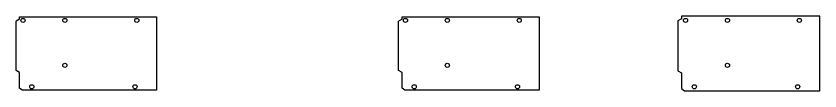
# Model space of a CAD drawing. Extents: x 1149 to 2391, y 365 to 532.
# Drawn here: x 1809 to 2391, y 448 to 502 of the extents above; entities that cross this region are included whole.
import ezdxf

# ---------------------------------------------------------------- set-up
doc = ezdxf.new("R2010")
doc.units = 0
doc.layers.get('0').update_dxf_attribs({"linetype": 'CONTINUOUS'})

msp = doc.modelspace()

# ---------------------------------------------------------------- linework, layer by layer
for p, q in [((1811.678, 501.967), (1910.908, 501.967)), ((1811.678, 500.137), (1811.678, 501.967)), ((1910.908, 501.967), (1910.908, 448.627)), ((2088.562, 501.967), (2187.792, 501.967)), ((2088.562, 500.137), (2088.562, 501.967)), ((2187.792, 501.967), (2187.792, 448.627)), ((1811.678, 500.137), (1809.138, 498.657)), ((1809.138, 463.057), (1809.138, 498.657)), ((2088.562, 500.137), (2086.022, 498.657)), ((2086.022, 463.057), (2086.022, 498.657)), ((1811.678, 461.577), (1809.138, 463.057)), ((1811.678, 450.167), (1811.678, 461.577)), ((2088.562, 461.577), (2086.022, 463.057)), ((2088.562, 450.167), (2088.562, 461.577)), ((1813.628, 448.627), (1811.678, 450.167)), ((1910.908, 448.627), (1813.628, 448.627)), ((2090.512, 448.627), (2088.562, 450.167)), ((2187.792, 448.627), (2090.512, 448.627))]:
    msp.add_line(p, q)
msp.add_lwpolyline([(2391.075, 502.467), (2290.845, 502.467), (2290.845, 500.425), (2288.305, 498.945), (2288.305, 462.77), (2290.845, 461.29), (2290.845, 449.925), (2293.122, 448.127), (2391.075, 448.127)], close=True)
for points in [[(2292.305, 499.289, -1), (2295.305, 499.289, -1)], [(2322.625, 499.289, -1), (2325.625, 499.289, -1)], [(2374.695, 499.289, -1), (2377.695, 499.289, -1)], [(2325.625, 466.721, -1), (2322.625, 466.721, -1)], [(2301.665, 451.167, -1), (2298.665, 451.167, -1)], [(2376.425, 451.167, -1), (2373.425, 451.167, -1)]]:
    msp.add_lwpolyline(points, format="xyb", close=True)
for centre in [(1814.138, 499.289), (1844.458, 499.289), (1896.528, 499.289), (2091.022, 499.289), (2121.342, 499.289), (2173.412, 499.289), (1844.458, 466.721), (2121.342, 466.721), (1820.498, 451.167), (1895.258, 451.167), (2097.382, 451.167), (2172.142, 451.167)]:
    msp.add_circle(centre, 1.5)

doc.saveas('drawing.dxf')
